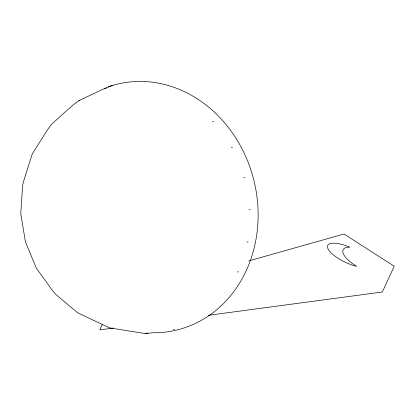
<?xml version="1.0" encoding="UTF-8"?>
<svg xmlns="http://www.w3.org/2000/svg" width="415" height="415" viewBox="0 0 415 415"><rect width="100%" height="100%" fill="white"/><g stroke="black" fill="none" stroke-linecap="round" stroke-linejoin="round"><path stroke-width="0.62" d="M102.318 324.395L99.797 329.858L113.279 328.047M112.341 85.495L104.741 88.431L78.834 100.663L72.625 105.317L51.393 124.427L47.383 129.988L32.287 153.903L23.437 181.817L22.628 185.453L20.75 213.59L25.414 241.779L36.312 268.1L52.689 290.759L55.501 294.157L77.636 312.775L109.461 327.86L145.317 333.556L153.265 332.737A126.487 110.131 76.5 0 0 255.765 189.048A126.487 110.131 76.5 0 0 108.097 86.875M248.689 260.942L344.014 234.024L394.25 266.243L382.345 292.004L208.32 315.317M104.741 88.431L106.442 88.022M78.834 100.663L79.971 100.389M212.553 121.522L213.689 121.247M231.305 147.46L232.442 147.19M243.776 177.594L244.912 177.319M249.119 209.866L250.255 209.591M246.967 242.075L248.103 241.805M237.468 272.033L238.599 271.763M145.317 333.556L147.584 333.012M173.569 329.541L174.699 329.271M349.451 247.05L345.954 247.589A30.388 10.043 24.8 0 0 351.754 263.043L356.682 266.383L352.906 265.325A23.717 7.838 24.8 0 1 327.746 248.243A23.717 7.838 24.8 0 1 345.508 245.524L349.451 247.05"/></g></svg>
